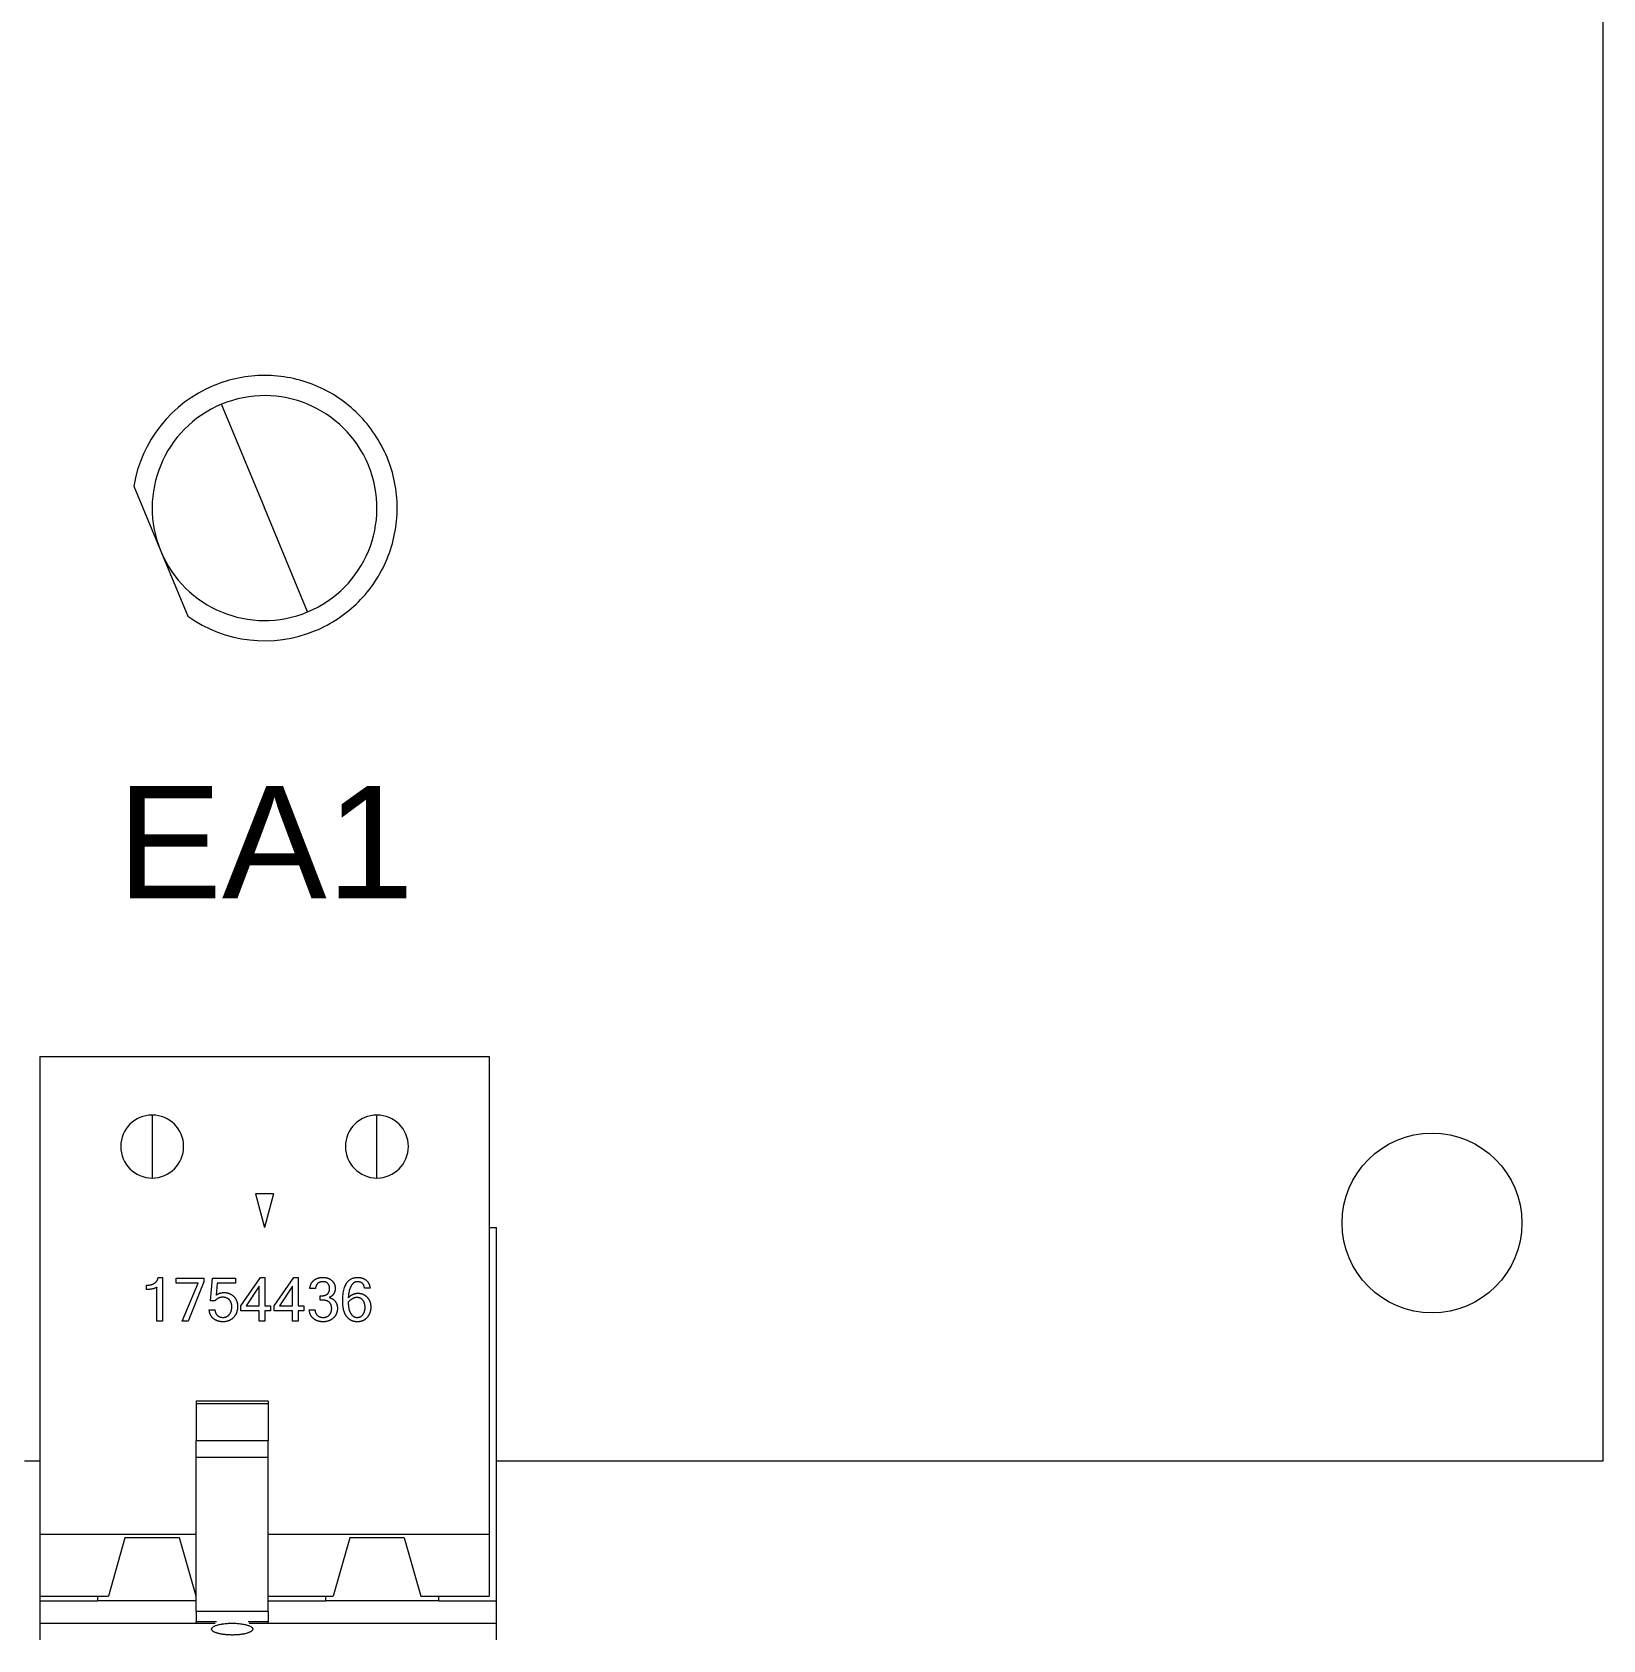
# Model space of a CAD drawing. Header units: millimetres. Extents: x -118 to 1430, y 370 to 641.
# Drawn here: x 29.19 to 64.13, y 463 to 498.75 of the extents above; entities that cross this region are included whole.
import ezdxf

# ---------------------------------------------------------------- set-up
doc = ezdxf.new("R2010")
doc.units = ezdxf.units.MM
doc.layers.add('TANGENT EDGES', color=7, linetype='Continuous', lineweight=0)
doc.layers.add('VISIBLE', color=7, linetype='Continuous', lineweight=0)
doc.styles.get("Standard").update_dxf_attribs({"font": 'arial.ttf'})

msp = doc.modelspace()

# ---------------------------------------------------------------- linework, layer by layer
at = {"layer": 'TANGENT EDGES'}
for p, q in [((34.355, 488.177), (33.401, 490.477)), ((35.316, 485.858), (34.363, 488.158)), ((31.859, 474.67), (31.859, 473.27)), ((36.859, 473.27), (36.859, 474.67)), ((34.439, 468.246), (32.839, 468.246)), ((34.439, 467.425), (32.839, 467.425)), ((33.287, 463.402), (32.839, 463.402)), ((34.439, 463.402), (33.991, 463.402))]:
    msp.add_line(p, q, dxfattribs=at)
for centre, radius, start, end in [((34.359, 488.167), 0.01, 112.5227, 292.5227), ((34.359, 488.167), 0.01, 292.5227, 112.5227), ((31.859, 473.97), 0.7, 90, 270), ((31.859, 473.97), 0.7, 270, 90), ((36.859, 473.97), 0.7, 90, 270), ((36.859, 473.97), 0.7, 270, 90)]:
    msp.add_arc(centre, radius, start, end, dxfattribs=at)
at = {"layer": 'VISIBLE'}
for p, q in [((64.13, 553.57), (64.13, 466.97)), ((31.45, 488.656), (32.049, 487.21)), ((32.049, 487.21), (32.649, 485.763)), ((29.359, 475.97), (29.359, 466.97)), ((29.359, 475.97), (39.359, 475.97)), ((39.359, 475.97), (39.359, 466.97)), ((34.56, 472.92), (34.158, 472.92)), ((34.158, 472.92), (34.359, 472.17)), ((34.56, 472.92), (34.359, 472.17)), ((39.359, 472.17), (39.519, 472.17)), ((39.519, 463.87), (39.519, 472.17)), ((31.735, 470.791), (31.735, 470.887)), ((31.964, 470.09), (31.964, 470.841)), ((31.992, 471.06), (32.087, 471.06)), ((32.087, 471.06), (32.087, 470.09)), ((32.392, 470.931), (32.392, 471.044)), ((32.392, 471.044), (33.01, 471.044)), ((32.882, 470.931), (32.392, 470.931)), ((32.526, 470.09), (32.882, 470.931)), ((33.01, 470.958), (32.663, 470.09)), ((33.01, 471.044), (33.01, 470.958)), ((33.16, 470.54), (33.201, 471.044)), ((33.201, 471.044), (33.713, 471.044)), ((33.306, 470.931), (33.285, 470.666)), ((33.713, 470.931), (33.306, 470.931)), ((33.713, 471.044), (33.713, 470.931)), ((33.832, 470.426), (34.266, 471.056)), ((34.24, 470.863), (33.947, 470.426)), ((34.24, 470.426), (34.24, 470.863)), ((34.266, 471.056), (34.363, 471.056)), ((34.363, 471.056), (34.363, 470.426)), ((34.573, 470.426), (35.008, 471.056)), ((34.981, 470.863), (34.688, 470.426)), ((34.981, 470.426), (34.981, 470.863)), ((35.008, 471.056), (35.104, 471.056)), ((35.104, 471.056), (35.104, 470.426)), ((33.257, 470.54), (33.16, 470.54)), ((35.492, 470.812), (35.366, 470.812)), ((35.598, 470.555), (35.598, 470.651)), ((35.598, 470.651), (35.626, 470.651)), ((35.645, 470.555), (35.598, 470.555)), ((36.706, 470.823), (36.58, 470.823)), ((33.126, 470.34), (33.253, 470.34)), ((33.832, 470.318), (33.832, 470.426)), ((34.24, 470.318), (33.832, 470.318)), ((33.947, 470.426), (34.24, 470.426)), ((34.24, 470.09), (34.24, 470.318)), ((34.363, 470.426), (34.491, 470.426)), ((34.363, 470.318), (34.363, 470.09)), ((34.491, 470.318), (34.363, 470.318)), ((34.491, 470.426), (34.491, 470.318)), ((34.573, 470.318), (34.573, 470.426)), ((34.981, 470.318), (34.573, 470.318)), ((34.688, 470.426), (34.981, 470.426)), ((34.981, 470.09), (34.981, 470.318)), ((35.104, 470.426), (35.233, 470.426)), ((35.233, 470.318), (35.104, 470.318)), ((35.104, 470.318), (35.104, 470.09)), ((35.233, 470.426), (35.233, 470.318)), ((35.354, 470.342), (35.481, 470.342)), ((32.087, 470.09), (31.964, 470.09)), ((32.663, 470.09), (32.526, 470.09)), ((34.363, 470.09), (34.24, 470.09)), ((35.104, 470.09), (34.981, 470.09)), ((34.439, 468.31), (32.839, 468.31)), ((32.839, 468.31), (32.839, 468.246)), ((32.839, 468.246), (32.839, 467.425)), ((34.439, 468.31), (34.439, 468.246)), ((34.439, 468.246), (34.439, 467.425)), ((32.839, 467.055), (32.839, 467.425)), ((34.439, 467.055), (34.439, 467.425)), ((29.359, 466.97), (29.019, 466.97)), ((29.359, 466.97), (29.359, 465.344)), ((34.439, 467.055), (32.839, 467.055)), ((32.839, 463.627), (32.839, 467.055)), ((34.439, 463.627), (34.439, 467.055)), ((39.359, 466.97), (39.359, 465.344)), ((64.13, 466.97), (39.519, 466.97)), ((32.839, 465.344), (29.359, 465.344)), ((29.359, 465.344), (29.359, 463.97)), ((31.254, 465.27), (30.884, 463.97)), ((32.464, 465.27), (31.254, 465.27)), ((32.834, 463.97), (32.464, 465.27)), ((39.359, 465.344), (34.439, 465.344)), ((36.254, 465.27), (35.884, 463.97)), ((37.464, 465.27), (36.254, 465.27)), ((37.464, 465.27), (37.834, 463.97)), ((39.359, 465.344), (39.359, 463.97)), ((29.359, 463.97), (30.884, 463.97)), ((29.359, 463.97), (29.359, 463.87)), ((29.359, 463.87), (29.359, 463.37)), ((29.359, 463.87), (30.644, 463.87)), ((30.644, 463.97), (30.644, 463.87)), ((32.839, 463.87), (30.644, 463.87)), ((32.834, 463.97), (32.839, 463.97)), ((34.439, 463.97), (35.884, 463.97)), ((34.439, 463.87), (35.724, 463.87)), ((35.724, 463.87), (35.724, 463.97)), ((38.234, 463.87), (35.724, 463.87)), ((37.834, 463.97), (39.359, 463.97)), ((38.234, 463.87), (38.234, 463.97)), ((38.234, 463.87), (39.519, 463.87)), ((39.519, 463.37), (39.519, 463.87)), ((29.359, 463.37), (33.257, 463.37)), ((29.359, 463.37), (29.359, 463)), ((34.439, 463.627), (32.839, 463.627)), ((32.839, 463.627), (32.839, 463.402)), ((32.839, 463.37), (32.839, 463.402)), ((34.02, 463.37), (39.519, 463.37)), ((34.439, 463.627), (34.439, 463.402)), ((34.439, 463.37), (34.439, 463.402)), ((39.519, 463), (39.519, 463.37))]:
    msp.add_line(p, q, dxfattribs=at)
msp.add_circle((60.33, 472.27), 2, dxfattribs=at)
for radius, start, end in [(2.95, 112.5227, 170.4589), (2.95, 101.2727, 112.5227), (2.95, 90.0227, 101.2727), (2.95, 78.7727, 90.0227), (2.95, 56.2727, 78.7727), (2.5, 292.5227, 112.5227), (2.95, 45.0227, 56.2727), (2.5, 112.5227, 292.5227), (2.95, 33.7727, 45.0227), (2.95, 11.2727, 33.7727), (2.95, 0.0227, 11.2727), (2.95, 348.7727, 0.0227), (2.95, 326.2727, 348.7727), (2.95, 315.0227, 326.2727), (2.95, 303.7727, 315.0227), (2.95, 234.5865, 292.5227), (2.95, 292.5227, 303.7727)]:
    msp.add_arc((34.359, 488.167), radius, start, end, dxfattribs=at)
for points in [[(31.735, 470.887), (31.959, 470.887), (31.992, 471.06)], [(31.964, 470.841), (31.89, 470.791), (31.735, 470.791)], [(35.366, 470.812), (35.38, 470.933), (35.459, 470.997)], [(35.459, 470.997), (35.537, 471.06), (35.653, 471.06)], [(35.655, 470.964), (35.51, 470.964), (35.492, 470.812)], [(35.653, 471.06), (35.78, 471.06), (35.856, 470.991)], [(35.765, 470.926), (35.726, 470.964), (35.655, 470.964)], [(35.804, 470.815), (35.804, 470.887), (35.765, 470.926)], [(35.856, 470.991), (35.931, 470.922), (35.931, 470.812)], [(36.097, 470.536), (36.097, 471.06), (36.434, 471.06)], [(36.285, 470.871), (36.231, 470.779), (36.221, 470.605)], [(36.428, 470.964), (36.34, 470.964), (36.285, 470.871)], [(36.58, 470.823), (36.564, 470.964), (36.428, 470.964)], [(36.434, 471.06), (36.541, 471.06), (36.616, 471)], [(36.616, 471), (36.69, 470.941), (36.706, 470.823)], [(33.43, 470.619), (33.328, 470.619), (33.257, 470.54)], [(33.285, 470.666), (33.356, 470.723), (33.462, 470.723)], [(33.575, 470.561), (33.519, 470.619), (33.43, 470.619)], [(33.462, 470.723), (33.581, 470.723), (33.67, 470.639)], [(33.631, 470.403), (33.631, 470.503), (33.575, 470.561)], [(33.67, 470.639), (33.759, 470.554), (33.759, 470.414)], [(35.626, 470.651), (35.804, 470.651), (35.804, 470.815)], [(35.799, 470.507), (35.746, 470.555), (35.645, 470.555)], [(35.898, 470.697), (35.865, 470.642), (35.798, 470.614)], [(35.798, 470.614), (35.885, 470.591), (35.932, 470.525)], [(35.852, 470.368), (35.852, 470.458), (35.799, 470.507)], [(35.931, 470.812), (35.931, 470.751), (35.898, 470.697)], [(35.932, 470.525), (35.98, 470.459), (35.98, 470.371)], [(36.183, 470.193), (36.097, 470.312), (36.097, 470.536)], [(36.417, 470.613), (36.316, 470.613), (36.22, 470.51)], [(36.22, 470.51), (36.222, 470.345), (36.276, 470.258)], [(36.221, 470.605), (36.316, 470.708), (36.438, 470.708)], [(36.547, 470.551), (36.498, 470.613), (36.417, 470.613)], [(36.438, 470.708), (36.558, 470.708), (36.64, 470.621)], [(36.595, 470.392), (36.595, 470.489), (36.547, 470.551)], [(36.64, 470.621), (36.722, 470.534), (36.722, 470.4)], [(33.226, 470.14), (33.14, 470.207), (33.126, 470.34)], [(33.433, 470.073), (33.312, 470.073), (33.226, 470.14)], [(33.253, 470.34), (33.263, 470.254), (33.313, 470.212)], [(33.313, 470.212), (33.363, 470.17), (33.433, 470.17)], [(33.433, 470.17), (33.521, 470.17), (33.576, 470.237)], [(33.669, 470.17), (33.58, 470.073), (33.433, 470.073)], [(33.576, 470.237), (33.631, 470.304), (33.631, 470.403)], [(33.759, 470.414), (33.759, 470.267), (33.669, 470.17)], [(35.445, 470.147), (35.36, 470.22), (35.354, 470.342)], [(35.664, 470.073), (35.53, 470.073), (35.445, 470.147)], [(35.481, 470.342), (35.481, 470.271), (35.528, 470.22)], [(35.528, 470.22), (35.576, 470.17), (35.664, 470.17)], [(35.664, 470.17), (35.75, 470.17), (35.801, 470.225)], [(35.889, 470.156), (35.799, 470.073), (35.664, 470.073)], [(35.801, 470.225), (35.852, 470.281), (35.852, 470.368)], [(35.98, 470.371), (35.98, 470.239), (35.889, 470.156)], [(36.424, 470.073), (36.269, 470.073), (36.183, 470.193)], [(36.276, 470.258), (36.33, 470.17), (36.421, 470.17)], [(36.421, 470.17), (36.5, 470.17), (36.548, 470.233)], [(36.641, 470.169), (36.559, 470.073), (36.424, 470.073)], [(36.548, 470.233), (36.595, 470.297), (36.595, 470.392)], [(36.722, 470.4), (36.722, 470.264), (36.641, 470.169)]]:
    msp.add_open_spline(points, degree=2, dxfattribs=at)
for points, knots in [([(33.185, 463.256), (33.185, 463.257), (33.186, 463.258), (33.186, 463.259), (33.189, 463.264), (33.193, 463.269), (33.198, 463.274), (33.203, 463.279), (33.208, 463.284), (33.215, 463.289), (33.222, 463.293), (33.23, 463.298), (33.239, 463.303), (33.248, 463.307), (33.257, 463.312), (33.268, 463.316), (33.279, 463.32), (33.29, 463.324), (33.302, 463.328), (33.315, 463.332), (33.328, 463.335), (33.341, 463.338), (33.355, 463.342), (33.369, 463.345), (33.384, 463.348), (33.392, 463.349), (33.399, 463.351), (33.407, 463.352), (33.415, 463.353), (33.423, 463.354), (33.431, 463.356), (33.447, 463.358), (33.463, 463.36), (33.48, 463.362), (33.489, 463.363), (33.497, 463.364), (33.506, 463.364), (33.514, 463.365), (33.523, 463.366), (33.532, 463.366), (33.549, 463.368), (33.567, 463.368), (33.585, 463.369), (33.603, 463.37), (33.621, 463.37), (33.639, 463.37)], [2.2105486, 2.2105486, 2.2105486, 2.2105486, 2.2216247, 2.2216247, 2.2216247, 2.2759317, 2.2759317, 2.2759317, 2.3299268, 2.3299268, 2.3299268, 2.3840773, 2.3840773, 2.3840773, 2.4384124, 2.4384124, 2.4384124, 2.4925399, 2.4925399, 2.4925399, 2.5464815, 2.5464815, 2.5464815, 2.6005234, 2.6005234, 2.6005234, 2.6274693, 2.6274693, 2.6274693, 2.6544262, 2.6544262, 2.6544262, 2.70843, 2.70843, 2.70843, 2.7353823, 2.7353823, 2.7353823, 2.7623324, 2.7623324, 2.7623324, 2.816373, 2.816373, 2.816373, 2.8702953, 2.8702953, 2.8702953, 2.8702953]), ([(33.639, 463.37), (33.657, 463.37), (33.675, 463.37), (33.693, 463.369), (33.711, 463.368), (33.728, 463.368), (33.746, 463.366), (33.781, 463.364), (33.815, 463.36), (33.847, 463.356), (33.879, 463.351), (33.909, 463.345), (33.936, 463.338), (33.95, 463.335), (33.963, 463.332), (33.975, 463.328), (33.987, 463.324), (33.999, 463.32), (34.01, 463.316), (34.02, 463.312), (34.03, 463.307), (34.039, 463.303), (34.048, 463.298), (34.055, 463.294), (34.062, 463.289), (34.069, 463.284), (34.075, 463.279), (34.08, 463.274), (34.085, 463.269), (34.089, 463.264), (34.091, 463.259), (34.092, 463.258), (34.093, 463.257), (34.093, 463.256)], [0, 0, 0, 0, 0.054, 0.054, 0.054, 0.1081119, 0.1081119, 0.1081119, 0.2160335, 0.2160335, 0.2160335, 0.3239429, 0.3239429, 0.3239429, 0.3778641, 0.3778641, 0.3778641, 0.4319972, 0.4319972, 0.4319972, 0.4862463, 0.4862463, 0.4862463, 0.5402406, 0.5402406, 0.5402406, 0.5943776, 0.5943776, 0.5943776, 0.6487161, 0.6487161, 0.6487161, 0.6597773, 0.6597773, 0.6597773, 0.6597773]), ([(33.204, 463.198), (33.198, 463.203), (33.193, 463.208), (33.19, 463.213), (33.186, 463.218), (33.184, 463.223), (33.182, 463.228), (33.179, 463.237), (33.18, 463.247), (33.185, 463.256)], [2.0048581, 2.0048581, 2.0048581, 2.0048581, 2.0591781, 2.0591781, 2.0591781, 2.1134097, 2.1134097, 2.1134097, 2.2105486, 2.2105486, 2.2105486, 2.2105486]), ([(33.639, 463.107), (33.627, 463.107), (33.615, 463.107), (33.603, 463.108), (33.591, 463.108), (33.579, 463.108), (33.567, 463.109), (33.555, 463.109), (33.544, 463.11), (33.532, 463.111), (33.52, 463.112), (33.509, 463.113), (33.498, 463.114), (33.486, 463.115), (33.475, 463.116), (33.464, 463.117), (33.453, 463.119), (33.442, 463.12), (33.431, 463.122), (33.421, 463.123), (33.41, 463.125), (33.4, 463.127), (33.39, 463.128), (33.38, 463.13), (33.37, 463.132), (33.361, 463.134), (33.351, 463.136), (33.342, 463.139), (33.333, 463.141), (33.324, 463.143), (33.316, 463.146), (33.307, 463.148), (33.299, 463.15), (33.291, 463.153), (33.284, 463.156), (33.276, 463.158), (33.269, 463.161), (33.262, 463.164), (33.255, 463.167), (33.249, 463.17), (33.243, 463.173), (33.237, 463.176), (33.231, 463.179), (33.226, 463.182), (33.221, 463.185), (33.216, 463.188), (33.211, 463.191), (33.207, 463.194), (33.204, 463.198)], [1.4329539, 1.4329539, 1.4329539, 1.4329539, 1.4688088, 1.4688088, 1.4688088, 1.5047575, 1.5047575, 1.5047575, 1.5406875, 1.5406875, 1.5406875, 1.5764951, 1.5764951, 1.5764951, 1.6123262, 1.6123262, 1.6123262, 1.6481983, 1.6481983, 1.6481983, 1.6840015, 1.6840015, 1.6840015, 1.7198212, 1.7198212, 1.7198212, 1.7556962, 1.7556962, 1.7556962, 1.7915158, 1.7915158, 1.7915158, 1.827353, 1.827353, 1.827353, 1.8633412, 1.8633412, 1.8633412, 1.899371, 1.899371, 1.899371, 1.9353274, 1.9353274, 1.9353274, 1.9711343, 1.9711343, 1.9711343, 2.0070686, 2.0070686, 2.0070686, 2.0070686]), ([(33.927, 463.137), (33.917, 463.134), (33.906, 463.132), (33.896, 463.13), (33.885, 463.128), (33.874, 463.126), (33.863, 463.124), (33.851, 463.122), (33.84, 463.121), (33.828, 463.119), (33.816, 463.117), (33.804, 463.116), (33.792, 463.115), (33.779, 463.114), (33.767, 463.113), (33.754, 463.112), (33.742, 463.111), (33.729, 463.11), (33.716, 463.109), (33.704, 463.109), (33.691, 463.108), (33.678, 463.108), (33.665, 463.107), (33.652, 463.107), (33.639, 463.107)], [1.1221288, 1.1221288, 1.1221288, 1.1221288, 1.1611473, 1.1611473, 1.1611473, 1.2000646, 1.2000646, 1.2000646, 1.2390162, 1.2390162, 1.2390162, 1.2780027, 1.2780027, 1.2780027, 1.316905, 1.316905, 1.316905, 1.3558904, 1.3558904, 1.3558904, 1.394915, 1.394915, 1.394915, 1.4338398, 1.4338398, 1.4338398, 1.4338398]), ([(34.074, 463.198), (34.071, 463.195), (34.067, 463.192), (34.063, 463.189), (34.059, 463.186), (34.054, 463.183), (34.049, 463.18), (34.044, 463.177), (34.039, 463.175), (34.034, 463.172), (34.028, 463.169), (34.022, 463.167), (34.016, 463.164), (34.01, 463.161), (34.003, 463.159), (33.996, 463.156), (33.989, 463.154), (33.982, 463.152), (33.975, 463.149), (33.96, 463.145), (33.944, 463.14), (33.927, 463.137)], [0.8611269, 0.8611269, 0.8611269, 0.8611269, 0.8938324, 0.8938324, 0.8938324, 0.9265792, 0.9265792, 0.9265792, 0.959467, 0.959467, 0.959467, 0.9924119, 0.9924119, 0.9924119, 1.0253249, 1.0253249, 1.0253249, 1.0581198, 1.0581198, 1.0581198, 1.1235306, 1.1235306, 1.1235306, 1.1235306]), ([(34.093, 463.256), (34.095, 463.252), (34.096, 463.248), (34.097, 463.243), (34.097, 463.238), (34.097, 463.233), (34.095, 463.228), (34.094, 463.223), (34.091, 463.218), (34.088, 463.213), (34.084, 463.208), (34.08, 463.202), (34.074, 463.198)], [0.6597773, 0.6597773, 0.6597773, 0.6597773, 0.7028642, 0.7028642, 0.7028642, 0.7568669, 0.7568669, 0.7568669, 0.8111794, 0.8111794, 0.8111794, 0.8654371, 0.8654371, 0.8654371, 0.8654371])]:
    msp.add_open_spline(points, degree=3, knots=knots, dxfattribs=at)

# ---------------------------------------------------------------- texts
at = {"insert": (34.383, 480.741), "char_height": 2.5, "attachment_point": 5}
msp.add_mtext_dynamic_manual_height_columns('EA1', width=26.81393, gutter_width=12.5, heights=[0], dxfattribs=at)

doc.saveas('drawing.dxf')
